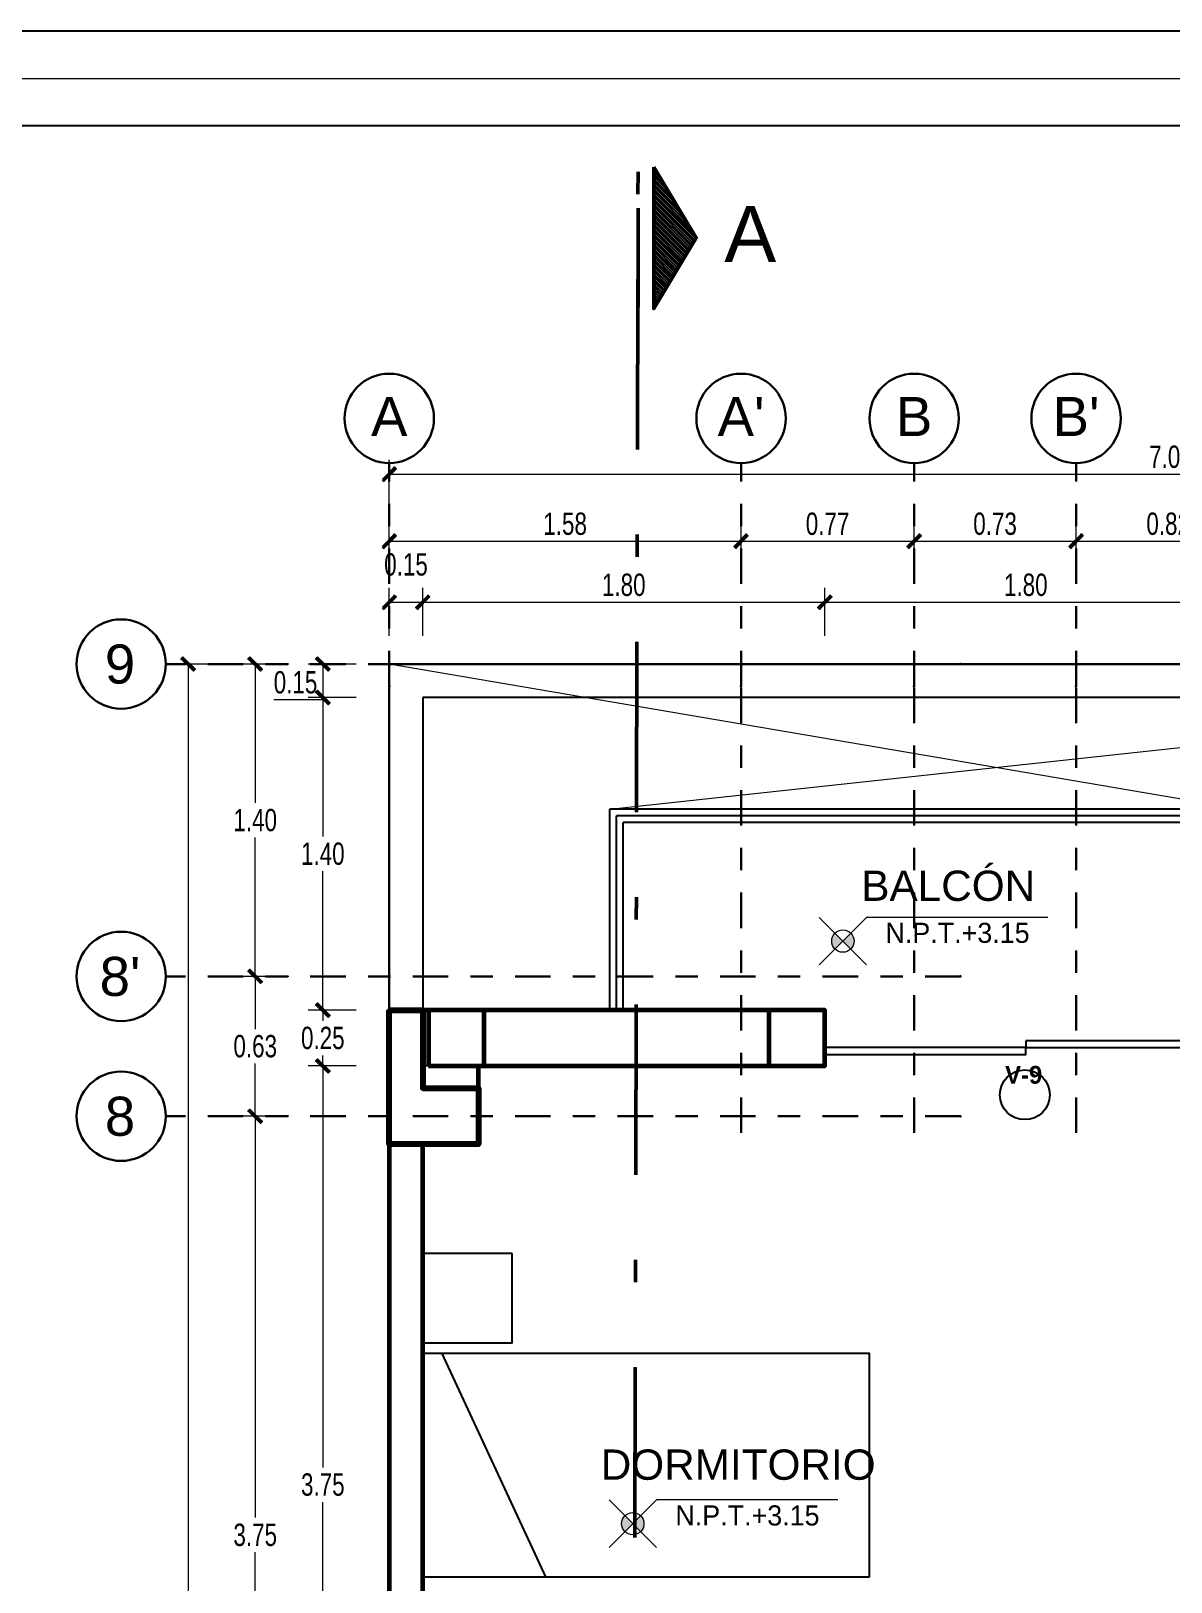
# Model space of a CAD drawing. Header units: millimetres. Extents: x 10612.9 to 10705, y -16533.4 to -16503.9.
# Drawn here: x 10623.52 to 10628.62, y -16510.81 to -16503.87 of the extents above; entities that cross this region are included whole.
import ezdxf
from ezdxf.enums import TextEntityAlignment as Align

# ---------------------------------------------------------------- set-up
doc = ezdxf.new("R2010")
doc.units = ezdxf.units.MM
for name, pattern in [('DASHDOTX2', [50.8, 25.4, -12.7, 0, -12.7]), ('HIDDEN', [0.375, 0.25, -0.125]), ('Punto & Rayas', [0.335139, 0.15875, -0.088194, 0, -0.088194])]:
    doc.linetypes.add(name, pattern=pattern)
doc.layers.add('0.2', color=2, linetype='Continuous')
doc.layers.add('Nuevo_Estructura - Forjados', color=7, linetype='Continuous')
for name, color, linetype, lineweight in [('0.6', 252, 'Continuous', 50), ('COLUMNAS', 6, 'Continuous', 20), ('Muro Alto', 1, 'Continuous', 80), ('p2', 53, 'Continuous', 20), ('P6', 255, 'Continuous', 20), ('TEXTO AMBIENTES', 7, 'Continuous', 9)]:
    doc.layers.add(name, color=color, linetype=linetype, lineweight=lineweight)
doc.layers.add('Nuevo_Estructura - Forjados_Pluma_Nº__209', color=7, linetype='Continuous', lineweight=30, true_color=0x3e4f7b)
doc.layers.add('Nuevo_Estructura - Forjados_Pluma_Nº__219', color=7, linetype='Continuous', lineweight=13, true_color=0x404b6a)
doc.styles.add('arial narrow', font='ARIALNI.TTF')
doc.styles.add('Estilo_Generado_1', font='arial.ttf')
doc.styles.add('mahico', font='GOTHIC.TTF', dxfattribs={"width": 0.75})
doc.styles.add('stylus', font='stylu.ttf')
doc.styles.add('TEXTO PRINCIPAL', font='swissek.ttf', dxfattribs={"height": 0.15})
doc.dimstyles.new('Copia de 50 P', dxfattribs={"dimtxt": 0.1, "dimasz": 0.01, "dimexe": 0.065, "dimexo": 0.0625, "dimgap": 0.025, "dimtad": 1, "dimtih": 1, "dimtoh": 1, "dimzin": 0, "dimdsep": 46, "dimtxsty": 'mahico', "dimblk": 'pa cotas', "dimcen": 0.09, "dimdle": 0.3, "dimclrd": 256, "dimclre": 256, "dimclrt": 256, "dimadec": 0, "dimazin": 0, "dimtfac": 1, "dimtofl": 0, "dimtmove": 0, "dimatfit": 3, "dimfxl": 0.15, "dimfxlon": 1, "dimtolj": 1, "dimtzin": 0, "dimlwd": 5, "dimlwe": 5, "dimarcsym": 0})

# ---------------------------------------------------------------- blocks, each defined once
blk = doc.blocks.new('A$C25241A85')
at = {"layer": 'p2', "lineweight": 9}
h = blk.add_hatch(color=256, dxfattribs=at)
h.paths.add_polyline_path([(0.0707, 0.1414, 0.198912), (0.0561, 0.1061, 0.198912), (0.0707, 0.0707), (0.1061, 0.1061)])
h.paths.add_polyline_path([(0.1061, 0.1061), (0.1414, 0.0707, 0.198912), (0.1561, 0.1061, 0.198912), (0.1414, 0.1414)])
at = {"layer": 'p2'}
blk.add_line((0.2121, 0), (0, 0.2121), dxfattribs=at)
blk.add_lwpolyline([(1.0236, 0.2121), (0.2121, 0.2121), (0, 0)], dxfattribs=at)
blk.add_circle((0.1061, 0.1061), 0.05, dxfattribs=at)
blk = doc.blocks.new('REVREER')
at = {"layer": 'COLUMNAS', "color": 1, "lineweight": 80, "ltscale": 0.2}
blk.add_lwpolyline([(10629.8229, -16629.1036), (10629.9729, -16629.1036), (10629.9729, -16629.4536), (10630.2229, -16629.4536), (10630.2229, -16629.7036), (10629.8229, -16629.7036), (10629.8229, -16629.1036)], dxfattribs=at)
at = {"layer": 'Muro Alto', "color": 6, "linetype": 'HIDDEN', "lineweight": 60}
for points in [[(10629.9979, -16629.3536), (10630.2479, -16629.3536), (10630.2479, -16629.1036), (10629.9979, -16629.1036)], [(10631.5229, -16629.3536), (10631.7729, -16629.3536), (10631.7729, -16629.1036), (10631.5229, -16629.1036)]]:
    blk.add_lwpolyline(points, close=True, dxfattribs=at)
at = {"layer": 'Muro Alto', "color": 6, "linetype": 'HIDDEN', "lineweight": 0}
blk.add_lwpolyline([(10631.7729, -16629.1036), (10631.7729, -16629.3536)], dxfattribs=at)
blk = doc.blocks.new('HTRHTRHTR')
for p, q in [((4244.53, 437.54), (3391.88, 437.54)), ((4235.83, 428.85), (3400.57, 428.85))]:
    blk.add_line(p, q)
at = {"layer": 'P6', "color": 7}
blk.add_line((3396.22, 433.19), (4240.18, 433.19), dxfattribs=at)
blk = doc.blocks.new('*X335')
at = {"color": 0}
for p, q in [((-18.3395, 8.7851), (-18.3299, 8.7947)), ((-18.3342, 8.794), (-18.3299, 8.7983)), ((-18.3713, 8.7321), (-18.3299, 8.7735)), ((-18.366, 8.7409), (-18.3299, 8.777)), ((-18.3607, 8.7498), (-18.3299, 8.7806)), ((-18.3554, 8.7586), (-18.3299, 8.7841)), ((-18.3501, 8.7674), (-18.3299, 8.7877)), ((-18.3448, 8.7763), (-18.3299, 8.7912)), ((-18.3892, 8.7), (-18.3299, 8.7594)), ((-18.3879, 8.6978), (-18.3299, 8.7558)), ((-18.3872, 8.7056), (-18.3299, 8.7629)), ((-18.3866, 8.6956), (-18.3299, 8.7523)), ((-18.3819, 8.7144), (-18.3299, 8.7664)), ((-18.3766, 8.7232), (-18.3299, 8.77)), ((-18.3853, 8.6934), (-18.3299, 8.7488)), ((-18.3839, 8.6912), (-18.3299, 8.7452)), ((-18.3826, 8.689), (-18.3299, 8.7417)), ((-18.3813, 8.6868), (-18.3299, 8.7382)), ((-18.3799, 8.6846), (-18.3299, 8.7346)), ((-18.3786, 8.6824), (-18.3299, 8.7311)), ((-18.3773, 8.6801), (-18.3299, 8.7276)), ((-18.376, 8.6779), (-18.3299, 8.724)), ((-18.3746, 8.6757), (-18.3299, 8.7205)), ((-18.3733, 8.6735), (-18.3299, 8.7169)), ((-18.372, 8.6713), (-18.3299, 8.7134)), ((-18.3707, 8.6691), (-18.3299, 8.7099)), ((-18.3693, 8.6669), (-18.3299, 8.7063)), ((-18.368, 8.6647), (-18.3299, 8.7028)), ((-18.3667, 8.6625), (-18.3299, 8.6993)), ((-18.3654, 8.6603), (-18.3299, 8.6957)), ((-18.364, 8.658), (-18.3299, 8.6922)), ((-18.3627, 8.6558), (-18.3299, 8.6887)), ((-18.3614, 8.6536), (-18.3299, 8.6851)), ((-18.3601, 8.6514), (-18.3299, 8.6816)), ((-18.3587, 8.6492), (-18.3299, 8.6781)), ((-18.3574, 8.647), (-18.3299, 8.6745)), ((-18.3561, 8.6448), (-18.3299, 8.671)), ((-18.3548, 8.6426), (-18.3299, 8.6674)), ((-18.3534, 8.6404), (-18.3299, 8.6639)), ((-18.3521, 8.6382), (-18.3299, 8.6604)), ((-18.3508, 8.6359), (-18.3299, 8.6568)), ((-18.3495, 8.6337), (-18.3299, 8.6533)), ((-18.3481, 8.6315), (-18.3299, 8.6498)), ((-18.3468, 8.6293), (-18.3299, 8.6462)), ((-18.3455, 8.6271), (-18.3299, 8.6427)), ((-18.3442, 8.6249), (-18.3299, 8.6392)), ((-18.3428, 8.6227), (-18.3299, 8.6356)), ((-18.3415, 8.6205), (-18.3299, 8.6321)), ((-18.3402, 8.6183), (-18.3299, 8.6286)), ((-18.3388, 8.6161), (-18.3299, 8.625)), ((-18.3375, 8.6139), (-18.3299, 8.6215)), ((-18.3362, 8.6116), (-18.3299, 8.6179)), ((-18.3349, 8.6094), (-18.3299, 8.6144)), ((-18.3335, 8.6072), (-18.3299, 8.6109)), ((-18.3322, 8.605), (-18.3299, 8.6073)), ((-18.3309, 8.6028), (-18.3299, 8.6038))]:
    blk.add_line(p, q, dxfattribs=at)
blk = doc.blocks.new('INDC')
at = {"layer": '0.6', "linetype": 'DASHDOTX2', "ltscale": 0.005}
blk.add_line((-0.0202, -0.0891), (-0.0202, 0.0893), dxfattribs=at)
at = {"layer": '0.6'}
blk.add_lwpolyline([(0, 0.0909), (0, -0.0909), (0.0545, 0)], close=True, dxfattribs=at)
at = {"xscale": -0.9085966123466278, "yscale": 0.9085966123466278, "zscale": 0.9085966123460401}
blk.add_blockref('*X335', (-16.6545, -7.9058), dxfattribs=at)
blk = doc.blocks.new('hjygfvdc')
at = {"layer": '0.6', "linetype": 'DASHDOTX2', "ltscale": 0.03}
blk.add_line((3030.3432, 68.8445), (3030.3974, 92.8394), dxfattribs=at)
at = {"layer": '0.2', "xscale": 3.485268437144879, "yscale": 3.485268437144879, "zscale": 3.485268437144879}
blk.add_blockref('INDC', (3030.4678, 92.528), dxfattribs=at)
at = {"color": 252, "style": 'TEXTO PRINCIPAL'}
blk.add_text('A', height=0.25, dxfattribs=at).set_placement((3030.8999, 92.5445), align=Align.MIDDLE)
blk = doc.blocks.new('Marcador de red estándar')
at = {"layer": 'Nuevo_Estructura - Forjados_Pluma_Nº__209', "color": 167, "linetype": 'Punto & Rayas', "lineweight": 30, "true_color": 0x3e4f7b}
for p, q in [((7.9, 0), (9.9, 0)), ((9.9, 0), (10.9, 0))]:
    blk.add_line(p, q, dxfattribs=at)
at = {"layer": 'Nuevo_Estructura - Forjados_Pluma_Nº__209', "color": 167, "linetype": 'Continuous', "lineweight": 30, "true_color": 0x3e4f7b}
blk.add_circle((11.1, 0), 0.2, dxfattribs=at)
at = {"layer": 'Nuevo_Estructura - Forjados_Pluma_Nº__209', "color": 167, "linetype": 'Punto & Rayas', "lineweight": 30, "true_color": 0x3e4f7b}
blk.add_point((9.9, 0), dxfattribs=at)
blk.add_point((9.9, 0), dxfattribs=at)
at = {"layer": 'Nuevo_Estructura - Forjados_Pluma_Nº__219', "color": 167, "lineweight": 13, "true_color": 0x404b6a, "style": 'Estilo_Generado_1'}
for tag, p in [('AC_MarkerText_1_0', (-10.9725, -0.04)), ('AC_MarkerText_1_1', (11.2275, -0.04))]:
    blk.add_attdef(tag, text='', height=0.175, rotation=270, dxfattribs=at).set_placement(p, align=Align.TOP_CENTER)
blk = doc.blocks.new('pa cotas')
h = blk.add_hatch(color=256)
h.paths.add_polyline_path([(2.38, 3.09), (-3.09, -2.38), (-2.38, -3.09)])
h.paths.add_polyline_path([(3.09, 2.38), (2.38, 3.09), (-2.38, -3.09)])
blk.add_line((-2.38, -3.09), (2.38, 3.09))
blk.add_lwpolyline([(3.09, 2.38), (2.38, 3.09), (-3.09, -2.38), (-2.38, -3.09)], close=True)
blk = doc.blocks.new('*D659')
at = {"lineweight": 5, "transparency": 16777216}
for p, q in [((10599.7027, -16552.1931), (10599.4877, -16552.1931)), ((10599.5527, -16552.2031), (10599.5527, -16562.1156)), ((10599.5527, -16572.1831), (10599.5527, -16562.2706)), ((10599.5527, -16572.1931), (10599.4877, -16572.1931))]:
    blk.add_line(p, q, dxfattribs=at)
at = {"layer": 'Defpoints', "color": 0, "transparency": 16777216}
for p in [(10600.4527, -16552.1931), (10599.5527, -16572.1931), (10599.5527, -16572.1931)]:
    blk.add_point(p, dxfattribs=at)
at = {"lineweight": 5, "transparency": 16777216, "xscale": 0.01, "yscale": 0.01, "zscale": 0.01}
for p, rotation in [((10599.5527, -16552.1931), 90), ((10599.5527, -16572.1931), 270)]:
    blk.add_blockref('pa cotas', p, dxfattribs=dict(at, rotation=rotation))
at = {"transparency": 16777216, "insert": (10599.5527, -16562.1931), "char_height": 0.1, "attachment_point": 5, "style": 'mahico'}
blk.add_mtext('\\A1;20.00', dxfattribs=at)
blk = doc.blocks.new('Marcador de red estándar_2')
at = {"layer": 'Nuevo_Estructura - Forjados_Pluma_Nº__209', "color": 167, "linetype": 'Punto & Rayas', "lineweight": 30, "true_color": 0x3e4f7b}
for p, q in [((-0.9423, 0), (-4.5, 0)), ((0.9423, 0), (4.5, 0))]:
    blk.add_line(p, q, dxfattribs=at)
at = {"layer": 'Nuevo_Estructura - Forjados_Pluma_Nº__209', "color": 167, "linetype": 'Continuous', "lineweight": 30, "true_color": 0x3e4f7b}
for centre in [(-4.7, 0), (4.7, 0)]:
    blk.add_circle(centre, 0.2, dxfattribs=at)
at = {"layer": 'Nuevo_Estructura - Forjados_Pluma_Nº__209', "color": 167, "linetype": 'Punto & Rayas', "lineweight": 30, "true_color": 0x3e4f7b}
blk.add_point((0.9423, 0), dxfattribs=at)
blk.add_point((0.9423, 0), dxfattribs=at)
at = {"layer": 'Nuevo_Estructura - Forjados_Pluma_Nº__219', "color": 167, "lineweight": 13, "true_color": 0x404b6a, "style": 'Estilo_Generado_1'}
for tag, p in [('AC_MarkerText_1_0', (-4.7, -0.1675)), ('AC_MarkerText_1_1', (4.7, -0.1675))]:
    blk.add_attdef(tag, text='', height=0.175, rotation=180, dxfattribs=at).set_placement(p, align=Align.TOP_CENTER)
blk = doc.blocks.new('*D676')
at = {"lineweight": 5, "transparency": 16777216}
for p, q in [((10600.4527, -16551.4931), (10600.4527, -16551.2781)), ((10607.4527, -16551.3431), (10607.4527, -16551.2781)), ((10600.4627, -16551.3431), (10607.4427, -16551.3431))]:
    blk.add_line(p, q, dxfattribs=at)
at = {"layer": 'Defpoints', "color": 0, "transparency": 16777216}
for p in [(10607.4527, -16551.3431), (10607.4527, -16551.3431), (10600.4527, -16552.2431)]:
    blk.add_point(p, dxfattribs=at)
at = {"lineweight": 5, "transparency": 16777216, "xscale": 0.01, "yscale": 0.01, "zscale": 0.01, "rotation": 180}
blk.add_blockref('pa cotas', (10600.4527, -16551.3431), dxfattribs=at)
at = {"lineweight": 5, "transparency": 16777216, "xscale": 0.01, "yscale": 0.01, "zscale": 0.01}
blk.add_blockref('pa cotas', (10607.4527, -16551.3431), dxfattribs=at)
at = {"transparency": 16777216, "insert": (10603.9527, -16551.2656), "char_height": 0.1, "attachment_point": 5, "style": 'mahico'}
blk.add_mtext('\\A1;7.00', dxfattribs=at)
blk = doc.blocks.new('*D677')
at = {"lineweight": 5, "transparency": 16777216}
for p, q in [((10602.0277, -16551.7931), (10602.0277, -16551.5781)), ((10602.8027, -16551.7931), (10602.8027, -16551.5781)), ((10602.0377, -16551.6431), (10602.7927, -16551.6431))]:
    blk.add_line(p, q, dxfattribs=at)
at = {"layer": 'Defpoints', "color": 0, "transparency": 16777216}
for p in [(10602.8027, -16551.6431), (10602.0277, -16552.1931), (10602.8027, -16552.1931)]:
    blk.add_point(p, dxfattribs=at)
at = {"lineweight": 5, "transparency": 16777216, "xscale": 0.01, "yscale": 0.01, "zscale": 0.01, "rotation": 180}
blk.add_blockref('pa cotas', (10602.0277, -16551.6431), dxfattribs=at)
at = {"lineweight": 5, "transparency": 16777216, "xscale": 0.01, "yscale": 0.01, "zscale": 0.01}
blk.add_blockref('pa cotas', (10602.8027, -16551.6431), dxfattribs=at)
at = {"transparency": 16777216, "insert": (10602.4152, -16551.5656), "char_height": 0.1, "attachment_point": 5, "style": 'mahico'}
blk.add_mtext('\\A1;0.77', dxfattribs=at)
blk = doc.blocks.new('*D678')
at = {"lineweight": 5, "transparency": 16777216}
for p, q in [((10602.8027, -16551.7931), (10602.8027, -16551.5781)), ((10603.5277, -16551.7931), (10603.5277, -16551.5781)), ((10602.8127, -16551.6431), (10603.5177, -16551.6431))]:
    blk.add_line(p, q, dxfattribs=at)
at = {"layer": 'Defpoints', "color": 0, "transparency": 16777216}
for p in [(10603.5277, -16551.6431), (10602.8027, -16552.1931), (10603.5277, -16552.1931)]:
    blk.add_point(p, dxfattribs=at)
at = {"lineweight": 5, "transparency": 16777216, "xscale": 0.01, "yscale": 0.01, "zscale": 0.01, "rotation": 180}
blk.add_blockref('pa cotas', (10602.8027, -16551.6431), dxfattribs=at)
at = {"lineweight": 5, "transparency": 16777216, "xscale": 0.01, "yscale": 0.01, "zscale": 0.01}
blk.add_blockref('pa cotas', (10603.5277, -16551.6431), dxfattribs=at)
at = {"transparency": 16777216, "insert": (10603.1652, -16551.5656), "char_height": 0.1, "attachment_point": 5, "style": 'mahico'}
blk.add_mtext('\\A1;0.73', dxfattribs=at)
blk = doc.blocks.new('*D679')
at = {"lineweight": 5, "transparency": 16777216}
for p, q in [((10603.5277, -16551.7931), (10603.5277, -16551.5781)), ((10604.3527, -16551.7931), (10604.3527, -16551.5781)), ((10603.5377, -16551.6431), (10604.3427, -16551.6431))]:
    blk.add_line(p, q, dxfattribs=at)
at = {"layer": 'Defpoints', "color": 0, "transparency": 16777216}
for p in [(10604.3527, -16551.6431), (10603.5277, -16552.1931), (10604.3527, -16552.1931)]:
    blk.add_point(p, dxfattribs=at)
at = {"lineweight": 5, "transparency": 16777216, "xscale": 0.01, "yscale": 0.01, "zscale": 0.01, "rotation": 180}
blk.add_blockref('pa cotas', (10603.5277, -16551.6431), dxfattribs=at)
at = {"lineweight": 5, "transparency": 16777216, "xscale": 0.01, "yscale": 0.01, "zscale": 0.01}
blk.add_blockref('pa cotas', (10604.3527, -16551.6431), dxfattribs=at)
at = {"transparency": 16777216, "insert": (10603.9402, -16551.5656), "char_height": 0.1, "attachment_point": 5, "style": 'mahico'}
blk.add_mtext('\\A1;0.82', dxfattribs=at)
blk = doc.blocks.new('*D682')
at = {"lineweight": 5, "transparency": 16777216}
for p, q in [((10600.0027, -16552.1931), (10599.7877, -16552.1931)), ((10599.8527, -16552.2031), (10599.8527, -16552.815)), ((10599.8527, -16553.582), (10599.8527, -16552.9701)), ((10600.0027, -16553.592), (10599.7877, -16553.592))]:
    blk.add_line(p, q, dxfattribs=at)
at = {"layer": 'Defpoints', "color": 0, "transparency": 16777216}
for p in [(10600.4527, -16552.1931), (10599.8527, -16553.592), (10600.4527, -16553.592)]:
    blk.add_point(p, dxfattribs=at)
at = {"lineweight": 5, "transparency": 16777216, "xscale": 0.01, "yscale": 0.01, "zscale": 0.01}
for p, rotation in [((10599.8527, -16552.1931), 90), ((10599.8527, -16553.592), 270)]:
    blk.add_blockref('pa cotas', p, dxfattribs=dict(at, rotation=rotation))
at = {"transparency": 16777216, "insert": (10599.8527, -16552.8925), "char_height": 0.1, "attachment_point": 5, "style": 'mahico'}
blk.add_mtext('\\A1;1.40', dxfattribs=at)
blk = doc.blocks.new('*D683')
at = {"lineweight": 5, "transparency": 16777216}
for p, q in [((10600.0027, -16553.592), (10599.7877, -16553.592)), ((10599.8527, -16553.602), (10599.8527, -16553.8275)), ((10599.8527, -16554.2081), (10599.8527, -16553.9826)), ((10600.0027, -16554.2181), (10599.7877, -16554.2181))]:
    blk.add_line(p, q, dxfattribs=at)
at = {"layer": 'Defpoints', "color": 0, "transparency": 16777216}
for p in [(10600.4527, -16553.592), (10599.8527, -16554.2181), (10600.4527, -16554.2181)]:
    blk.add_point(p, dxfattribs=at)
at = {"lineweight": 5, "transparency": 16777216, "xscale": 0.01, "yscale": 0.01, "zscale": 0.01}
for p, rotation in [((10599.8527, -16553.592), 90), ((10599.8527, -16554.2181), 270)]:
    blk.add_blockref('pa cotas', p, dxfattribs=dict(at, rotation=rotation))
at = {"transparency": 16777216, "insert": (10599.8527, -16553.905), "char_height": 0.1, "attachment_point": 5, "style": 'mahico'}
blk.add_mtext('\\A1;0.63', dxfattribs=at)
blk = doc.blocks.new('*D684')
at = {"lineweight": 5, "transparency": 16777216}
for p, q in [((10600.0027, -16554.2181), (10599.7877, -16554.2181)), ((10599.8527, -16554.2281), (10599.8527, -16556.0156)), ((10599.8527, -16557.9581), (10599.8527, -16556.1706)), ((10600.0027, -16557.9681), (10599.7877, -16557.9681))]:
    blk.add_line(p, q, dxfattribs=at)
at = {"layer": 'Defpoints', "color": 0, "transparency": 16777216}
for p in [(10600.4527, -16554.2181), (10599.8527, -16557.9681), (10600.4527, -16557.9681)]:
    blk.add_point(p, dxfattribs=at)
at = {"lineweight": 5, "transparency": 16777216, "xscale": 0.01, "yscale": 0.01, "zscale": 0.01}
for p, rotation in [((10599.8527, -16554.2181), 90), ((10599.8527, -16557.9681), 270)]:
    blk.add_blockref('pa cotas', p, dxfattribs=dict(at, rotation=rotation))
at = {"transparency": 16777216, "insert": (10599.8527, -16556.0931), "char_height": 0.1, "attachment_point": 5, "style": 'mahico'}
blk.add_mtext('\\A1;3.75', dxfattribs=at)
blk = doc.blocks.new('*D694')
at = {"lineweight": 5, "transparency": 16777216}
for p, q in [((10600.4527, -16551.7931), (10600.4527, -16551.5781)), ((10602.0277, -16551.7931), (10602.0277, -16551.5781)), ((10600.4627, -16551.6431), (10602.0177, -16551.6431))]:
    blk.add_line(p, q, dxfattribs=at)
at = {"layer": 'Defpoints', "color": 0, "transparency": 16777216}
for p in [(10602.0277, -16551.6431), (10600.4527, -16552.2431), (10602.0277, -16552.1931)]:
    blk.add_point(p, dxfattribs=at)
at = {"lineweight": 5, "transparency": 16777216, "xscale": 0.01, "yscale": 0.01, "zscale": 0.01, "rotation": 180}
blk.add_blockref('pa cotas', (10600.4527, -16551.6431), dxfattribs=at)
at = {"lineweight": 5, "transparency": 16777216, "xscale": 0.01, "yscale": 0.01, "zscale": 0.01}
blk.add_blockref('pa cotas', (10602.0277, -16551.6431), dxfattribs=at)
at = {"transparency": 16777216, "insert": (10601.2402, -16551.5656), "char_height": 0.1, "attachment_point": 5, "style": 'mahico'}
blk.add_mtext('\\A1;1.58', dxfattribs=at)
blk = doc.blocks.new('*D861')
at = {"lineweight": 5, "transparency": 16777216}
for p, q in [((10625.1234, -16506.5777), (10625.1234, -16506.3627)), ((10625.2734, -16506.5777), (10625.2734, -16506.3627)), ((10625.1334, -16506.4277), (10625.2634, -16506.4277))]:
    blk.add_line(p, q, dxfattribs=at)
at = {"layer": 'Defpoints', "color": 0, "transparency": 16777216}
for p in [(10625.2734, -16506.4277), (10625.1234, -16506.7043), (10625.2734, -16506.7043)]:
    blk.add_point(p, dxfattribs=at)
at = {"lineweight": 5, "transparency": 16777216, "xscale": 0.01, "yscale": 0.01, "zscale": 0.01, "rotation": 180}
blk.add_blockref('pa cotas', (10625.1234, -16506.4277), dxfattribs=at)
at = {"lineweight": 5, "transparency": 16777216, "xscale": 0.01, "yscale": 0.01, "zscale": 0.01}
blk.add_blockref('pa cotas', (10625.2734, -16506.4277), dxfattribs=at)
at = {"transparency": 16777216, "insert": (10625.1984, -16506.2589), "char_height": 0.1, "attachment_point": 5, "style": 'mahico'}
blk.add_mtext('\\A1;0.15', dxfattribs=at)
blk = doc.blocks.new('*D862')
at = {"lineweight": 5, "transparency": 16777216}
for p, q in [((10624.9759, -16506.7043), (10624.7609, -16506.7043)), ((10624.8259, -16506.7143), (10624.8259, -16506.8443)), ((10624.8259, -16506.8643), (10624.6063, -16506.8643)), ((10624.9759, -16506.8543), (10624.7609, -16506.8543)), ((10624.8259, -16506.8543), (10624.8259, -16506.8643))]:
    blk.add_line(p, q, dxfattribs=at)
at = {"layer": 'Defpoints', "color": 0, "transparency": 16777216}
for p in [(10625.1234, -16506.7043), (10624.8259, -16506.8543), (10625.2734, -16506.8543)]:
    blk.add_point(p, dxfattribs=at)
at = {"lineweight": 5, "transparency": 16777216, "xscale": 0.01, "yscale": 0.01, "zscale": 0.01}
for p, rotation in [((10624.8259, -16506.7043), 90), ((10624.8259, -16506.8543), 270)]:
    blk.add_blockref('pa cotas', p, dxfattribs=dict(at, rotation=rotation))
at = {"transparency": 16777216, "insert": (10624.7036, -16506.7868), "char_height": 0.1, "attachment_point": 5, "style": 'mahico'}
blk.add_mtext('\\A1;0.15', dxfattribs=at)
blk = doc.blocks.new('*D902')
at = {"lineweight": 5, "transparency": 16777216}
for p, q in [((10625.2734, -16506.5777), (10625.2734, -16506.3627)), ((10627.0734, -16506.5777), (10627.0734, -16506.3627)), ((10625.2834, -16506.4277), (10627.0634, -16506.4277))]:
    blk.add_line(p, q, dxfattribs=at)
at = {"layer": 'Defpoints', "color": 0, "transparency": 16777216}
for p in [(10627.0734, -16506.4277), (10625.2734, -16506.7043), (10627.0734, -16508.2543)]:
    blk.add_point(p, dxfattribs=at)
at = {"lineweight": 5, "transparency": 16777216, "xscale": 0.01, "yscale": 0.01, "zscale": 0.01, "rotation": 180}
blk.add_blockref('pa cotas', (10625.2734, -16506.4277), dxfattribs=at)
at = {"lineweight": 5, "transparency": 16777216, "xscale": 0.01, "yscale": 0.01, "zscale": 0.01}
blk.add_blockref('pa cotas', (10627.0734, -16506.4277), dxfattribs=at)
at = {"transparency": 16777216, "insert": (10626.1734, -16506.3502), "char_height": 0.1, "attachment_point": 5, "style": 'mahico'}
blk.add_mtext('\\A1;1.80', dxfattribs=at)
blk = doc.blocks.new('*D903')
at = {"lineweight": 5, "transparency": 16777216}
for p, q in [((10627.0734, -16506.5777), (10627.0734, -16506.3627)), ((10628.8734, -16506.5777), (10628.8734, -16506.3627)), ((10627.0834, -16506.4277), (10628.8634, -16506.4277))]:
    blk.add_line(p, q, dxfattribs=at)
at = {"layer": 'Defpoints', "color": 0, "transparency": 16777216}
for p in [(10628.8734, -16506.4277), (10627.0734, -16508.2543), (10628.8734, -16508.2543)]:
    blk.add_point(p, dxfattribs=at)
at = {"lineweight": 5, "transparency": 16777216, "xscale": 0.01, "yscale": 0.01, "zscale": 0.01, "rotation": 180}
blk.add_blockref('pa cotas', (10627.0734, -16506.4277), dxfattribs=at)
at = {"lineweight": 5, "transparency": 16777216, "xscale": 0.01, "yscale": 0.01, "zscale": 0.01}
blk.add_blockref('pa cotas', (10628.8734, -16506.4277), dxfattribs=at)
at = {"transparency": 16777216, "insert": (10627.9734, -16506.3502), "char_height": 0.1, "attachment_point": 5, "style": 'mahico'}
blk.add_mtext('\\A1;1.80', dxfattribs=at)
blk = doc.blocks.new('*D927')
at = {"lineweight": 5, "transparency": 16777216}
for p, q in [((10624.9759, -16506.8543), (10624.7609, -16506.8543)), ((10624.8259, -16506.8643), (10624.8259, -16507.4768)), ((10624.8259, -16508.2443), (10624.8259, -16507.6318)), ((10624.9759, -16508.2543), (10624.7609, -16508.2543))]:
    blk.add_line(p, q, dxfattribs=at)
at = {"layer": 'Defpoints', "color": 0, "transparency": 16777216}
for p in [(10625.2734, -16506.8543), (10624.8259, -16508.2543), (10625.1234, -16508.2543)]:
    blk.add_point(p, dxfattribs=at)
at = {"lineweight": 5, "transparency": 16777216, "xscale": 0.01, "yscale": 0.01, "zscale": 0.01}
for p, rotation in [((10624.8259, -16506.8543), 90), ((10624.8259, -16508.2543), 270)]:
    blk.add_blockref('pa cotas', p, dxfattribs=dict(at, rotation=rotation))
at = {"transparency": 16777216, "insert": (10624.8259, -16507.5543), "char_height": 0.1, "attachment_point": 5, "style": 'mahico'}
blk.add_mtext('\\A1;1.40', dxfattribs=at)
blk = doc.blocks.new('*D928')
at = {"lineweight": 5, "transparency": 16777216}
for p, q in [((10624.9759, -16508.2543), (10624.7609, -16508.2543)), ((10624.8259, -16508.2643), (10624.8259, -16508.3018)), ((10624.9759, -16508.5043), (10624.7609, -16508.5043)), ((10624.8259, -16508.4943), (10624.8259, -16508.4568))]:
    blk.add_line(p, q, dxfattribs=at)
at = {"layer": 'Defpoints', "color": 0, "transparency": 16777216}
for p in [(10625.1234, -16508.2543), (10624.8259, -16508.5043), (10625.5234, -16508.5043)]:
    blk.add_point(p, dxfattribs=at)
at = {"lineweight": 5, "transparency": 16777216, "xscale": 0.01, "yscale": 0.01, "zscale": 0.01}
for p, rotation in [((10624.8259, -16508.2543), 90), ((10624.8259, -16508.5043), 270)]:
    blk.add_blockref('pa cotas', p, dxfattribs=dict(at, rotation=rotation))
at = {"transparency": 16777216, "insert": (10624.8259, -16508.3793), "char_height": 0.1, "attachment_point": 5, "style": 'mahico'}
blk.add_mtext('\\A1;0.25', dxfattribs=at)
blk = doc.blocks.new('*D929')
at = {"lineweight": 5, "transparency": 16777216}
for p, q in [((10624.9759, -16508.5043), (10624.7609, -16508.5043)), ((10624.8259, -16508.5143), (10624.8259, -16510.3018)), ((10624.8259, -16512.2443), (10624.8259, -16510.4568)), ((10624.9759, -16512.2543), (10624.7609, -16512.2543))]:
    blk.add_line(p, q, dxfattribs=at)
at = {"layer": 'Defpoints', "color": 0, "transparency": 16777216}
for p in [(10625.5234, -16508.5043), (10624.8259, -16512.2543), (10625.2734, -16512.2543)]:
    blk.add_point(p, dxfattribs=at)
at = {"lineweight": 5, "transparency": 16777216, "xscale": 0.01, "yscale": 0.01, "zscale": 0.01}
for p, rotation in [((10624.8259, -16508.5043), 90), ((10624.8259, -16512.2543), 270)]:
    blk.add_blockref('pa cotas', p, dxfattribs=dict(at, rotation=rotation))
at = {"transparency": 16777216, "insert": (10624.8259, -16510.3793), "char_height": 0.1, "attachment_point": 5, "style": 'mahico'}
blk.add_mtext('\\A1;3.75', dxfattribs=at)
blk = doc.blocks.new('fdvfvfdvdf')
at = {"layer": 'Nuevo_Estructura - Forjados', "color": 8, "linetype": 'Continuous', "lineweight": 15}
ref = blk.add_blockref('Marcador de red estándar', (10600.4527, -16562.1931), dxfattribs=dict(at, rotation=90))
ref.add_attrib('AC_MarkerText_1_1', 'A', dxfattribs={"layer": 'Nuevo_Estructura - Forjados_Pluma_Nº__219', "color": 167, "lineweight": 13, "true_color": 0x404b6a, "height": 0.175, "style": 'Estilo_Generado_1'}).set_placement((10600.4527, -16550.9973), align=Align.TOP_CENTER)
ref = blk.add_blockref('Marcador de red estándar', (10602.0277, -16562.1931), dxfattribs=dict(at, rotation=90))
ref.add_attrib('AC_MarkerText_1_1', "A'", dxfattribs={"layer": 'Nuevo_Estructura - Forjados_Pluma_Nº__219', "color": 167, "lineweight": 13, "true_color": 0x404b6a, "height": 0.175, "style": 'Estilo_Generado_1'}).set_placement((10602.0277, -16550.9973), align=Align.TOP_CENTER)
ref = blk.add_blockref('Marcador de red estándar', (10602.8027, -16562.1931), dxfattribs=dict(at, rotation=90))
ref.add_attrib('AC_MarkerText_1_1', 'B', dxfattribs={"layer": 'Nuevo_Estructura - Forjados_Pluma_Nº__219', "color": 167, "lineweight": 13, "true_color": 0x404b6a, "height": 0.175, "style": 'Estilo_Generado_1'}).set_placement((10602.8027, -16550.9973), align=Align.TOP_CENTER)
ref = blk.add_blockref('Marcador de red estándar', (10603.5277, -16562.1931), dxfattribs=dict(at, rotation=90))
ref.add_attrib('AC_MarkerText_1_1', "B'", dxfattribs={"layer": 'Nuevo_Estructura - Forjados_Pluma_Nº__219', "color": 167, "lineweight": 13, "true_color": 0x404b6a, "height": 0.175, "style": 'Estilo_Generado_1'}).set_placement((10603.5277, -16550.9973), align=Align.TOP_CENTER)
ref = blk.add_blockref('Marcador de red estándar_2', (10603.9527, -16552.1931), dxfattribs=dict(at, rotation=180))
ref.add_attrib('AC_MarkerText_1', '9', dxfattribs={"layer": 'Nuevo_Estructura - Forjados_Pluma_Nº__219', "color": 167, "lineweight": 13, "true_color": 0x404b6a, "height": 0.175, "style": 'Estilo_Generado_1'}).set_placement((10608.6454, -16552.1056), align=Align.TOP_CENTER)
ref.add_attrib('AC_MarkerText_1_1', '9', dxfattribs={"layer": 'Nuevo_Estructura - Forjados_Pluma_Nº__219', "color": 167, "lineweight": 13, "true_color": 0x404b6a, "height": 0.175, "style": 'Estilo_Generado_1'}).set_placement((10599.2473, -16552.1056), align=Align.TOP_CENTER)
ref = blk.add_blockref('Marcador de red estándar_2', (10603.9527, -16553.592), dxfattribs=dict(at, rotation=180))
ref.add_attrib('AC_MarkerText_1', "8'", dxfattribs={"layer": 'Nuevo_Estructura - Forjados_Pluma_Nº__219', "color": 167, "lineweight": 13, "true_color": 0x404b6a, "height": 0.175, "style": 'Estilo_Generado_1'}).set_placement((10608.6454, -16553.5045), align=Align.TOP_CENTER)
ref.add_attrib('AC_MarkerText_1_1', "8'", dxfattribs={"layer": 'Nuevo_Estructura - Forjados_Pluma_Nº__219', "color": 167, "lineweight": 13, "true_color": 0x404b6a, "height": 0.175, "style": 'Estilo_Generado_1'}).set_placement((10599.2473, -16553.5045), align=Align.TOP_CENTER)
ref = blk.add_blockref('Marcador de red estándar_2', (10603.9527, -16554.2181), dxfattribs=dict(at, rotation=180))
ref.add_attrib('AC_MarkerText_1', '8', dxfattribs={"layer": 'Nuevo_Estructura - Forjados_Pluma_Nº__219', "color": 167, "lineweight": 13, "true_color": 0x404b6a, "height": 0.175, "style": 'Estilo_Generado_1'}).set_placement((10608.6454, -16554.1306), align=Align.TOP_CENTER)
ref.add_attrib('AC_MarkerText_1_1', '8', dxfattribs={"layer": 'Nuevo_Estructura - Forjados_Pluma_Nº__219', "color": 167, "lineweight": 13, "true_color": 0x404b6a, "height": 0.175, "style": 'Estilo_Generado_1'}).set_placement((10599.2473, -16554.1306), align=Align.TOP_CENTER)
dim = blk.add_linear_dim(base=(10607.4527, -16551.3431), p1=(10600.4527, -16552.2431), p2=(10607.4527, -16551.3431), dimstyle='Copia de 50 P')
dim.commit()
dim.dimension.update_dxf_attribs({"geometry": '*D676', "text_midpoint": (10603.9527, -16551.2656)})
for base, p1, p2, picture, middle in [((10602.0277454531, -16551.643130556), (10600.4527454524, -16552.2431303854), (10602.0277454531, -16552.1931303854), '*D694', (10601.2402454527, -16551.5656152603)), ((10602.802745452, -16551.643130556), (10602.027745453, -16552.193130385), (10602.802745452, -16552.193130385), '*D677', (10602.415245453, -16551.56561526)), ((10603.527745453, -16551.643130556), (10602.802745452, -16552.193130385), (10603.527745453, -16552.193130385), '*D678', (10603.165245453, -16551.56561526)), ((10604.3527454524, -16551.643130556), (10603.5277454531, -16552.1931303854), (10604.3527454524, -16552.1931303854), '*D679', (10603.9402454527, -16551.5656152603))]:
    dim = blk.add_linear_dim(base=base, p1=p1, p2=p2, dimstyle='Copia de 50 P', override={"dimtmove": 1})
    dim.commit()
    dim.dimension.update_dxf_attribs({"geometry": picture, "text_midpoint": middle})
dim = blk.add_linear_dim(base=(10599.5527, -16572.1931), p1=(10600.4527, -16552.1931), p2=(10599.5527, -16572.1931), angle=270, dimstyle='Copia de 50 P')
dim.commit()
dim.dimension.update_dxf_attribs({"geometry": '*D659', "text_midpoint": (10599.5527, -16562.1931)})
for base, p1, p2, picture, middle in [((10599.8527, -16553.592), (10600.4527, -16552.1931), (10600.4527, -16553.592), '*D682', (10599.8527, -16552.8925)), ((10599.8527, -16554.2181), (10600.4527, -16553.592), (10600.4527, -16554.2181), '*D683', (10599.8527, -16553.905)), ((10599.8527, -16557.9681), (10600.4527, -16554.2181), (10600.4527, -16557.9681), '*D684', (10599.8527, -16556.0931))]:
    dim = blk.add_linear_dim(base=base, p1=p1, p2=p2, angle=270, dimstyle='Copia de 50 P', override={"dimtmove": 1})
    dim.commit()
    dim.dimension.update_dxf_attribs({"geometry": picture, "text_midpoint": middle})

msp = doc.modelspace()

# ---------------------------------------------------------------- linework, layer by layer
for p, q in [((10632.1234, -16506.7043), (10625.1234, -16506.7043)), ((10625.1234, -16506.7043), (10625.1234, -16526.7043)), ((10631.9734, -16506.8543), (10625.2734, -16506.8543)), ((10625.2734, -16506.8543), (10625.2734, -16508.2543)), ((10628.9334, -16507.3543), (10626.1109, -16507.3543)), ((10626.1109, -16508.2543), (10626.1109, -16507.3543)), ((10628.9034, -16507.3843), (10626.1409, -16507.3843)), ((10626.1409, -16508.2543), (10626.1409, -16507.3843)), ((10628.8734, -16507.4143), (10626.1709, -16507.4143)), ((10626.1709, -16508.2543), (10626.1709, -16507.4143)), ((10626.9484, -16508.2543), (10625.1234, -16508.2543)), ((10626.9484, -16508.2543), (10625.2734, -16508.2543)), ((10626.9484, -16508.5043), (10625.2734, -16508.5043)), ((10625.2734, -16508.8543), (10625.2734, -16512.3543)), ((10625.3585, -16509.7912), (10625.823, -16510.7912))]:
    msp.add_line(p, q)
at = {"color": 251, "lineweight": 9, "true_color": 0x636466}
for p, q in [((10628.9334, -16507.3543), (10625.1234, -16506.7043)), ((10626.1109, -16507.3543), (10632.1234, -16506.7043))]:
    msp.add_line(p, q, dxfattribs=at)
for points in [[(10632.1234, -16508.7043), (10632.1234, -16526.7043), (10625.1234, -16526.7043), (10625.1234, -16506.7043), (10632.1234, -16506.7043), (10632.1234, -16508.7043)], [(10627.0734, -16508.2543), (10627.0734, -16508.5043)]]:
    msp.add_lwpolyline(points)
at = {"lineweight": 60}
msp.add_lwpolyline([(10625.2734, -16512.3543), (10625.2734, -16508.8543), (10625.5234, -16508.8543), (10625.5234, -16508.5043), (10627.0734, -16508.5043), (10627.0734, -16508.2543), (10625.1234, -16508.2543), (10625.1234, -16515.0543)], dxfattribs=at)
at = {"color": 4}
for points in [[(10627.0734, -16508.4222), (10627.0734, -16508.4522), (10627.9734, -16508.4522), (10627.9734, -16508.4222)], [(10627.9734, -16508.3922), (10627.9734, -16508.4222), (10628.8734, -16508.4222), (10628.8734, -16508.3922)]]:
    msp.add_lwpolyline(points, close=True, dxfattribs=at)
for points in [[(10625.6738, -16509.3438), (10625.2738, -16509.3438), (10625.2738, -16509.7438), (10625.6738, -16509.7438)], [(10627.2734, -16510.7912), (10627.2734, -16509.7912), (10625.2734, -16509.7912), (10625.2734, -16510.7912)]]:
    msp.add_lwpolyline(points, close=True)
msp.add_circle((10627.9689, -16508.6332), 0.1114)

# ---------------------------------------------------------------- block references
at = {"color": 251, "lineweight": 60, "xscale": 0.04888415461454044, "yscale": 0.04888415461454044, "zscale": 0.04888415461454044}
msp.add_blockref('HTRHTRHTR', (10447.0777, -16525.2587), dxfattribs=at)
at = {"lineweight": 70}
msp.add_blockref('hjygfvdc', (7595.8398, -16597.3236), dxfattribs=at)
for name, p in [('fdvfvfdvdf', (24.6706, 45.4888)), ('A$C25241A85', (10627.0481, -16508.051)), ('REVREER', (-4.6995, 120.8493)), ('A$C25241A85', (10626.1076, -16510.6598))]:
    msp.add_blockref(name, p)

# ---------------------------------------------------------------- texts
at = {"style": 'TEXTO PRINCIPAL'}
for s, p in [('BALCÓN', (10627.6261, -16507.6805)), ('DORMITORIO', (10626.6856, -16510.2893))]:
    msp.add_text(s, height=0.13558, dxfattribs=at).set_placement(p, align=Align.MIDDLE)
at = {"style": 'stylus'}
for p in [(10627.6677, -16507.9081), (10626.7272, -16510.5168)]:
    msp.add_text('N.P.T.+3.15', height=0.09, dxfattribs=at).set_placement(p, align=Align.MIDDLE_CENTER)
at = {"layer": 'TEXTO AMBIENTES', "insert": (10627.8805, -16508.5038), "char_height": 0.166359, "width": 0.164424, "attachment_point": 1, "style": 'arial narrow'}
msp.add_mtext('{\\fCentury Gothic|b1|i0|c0|p34;\\H0.48089x;V-9\\fCentury Gothic|b1|i1|c0|p34;\\H2.0795x; }', dxfattribs=at)

# ---------------------------------------------------------------- dimensions: what is measured, and where the dimension line sits
dim = msp.add_linear_dim(base=(10625.2734, -16506.4277), p1=(10625.1234, -16506.7043), p2=(10625.2734, -16506.7043), dimstyle='Copia de 50 P', override={"dimtmove": 1})
dim.commit()
dim.dimension.update_dxf_attribs({"geometry": '*D861', "text_midpoint": (10625.1984, -16506.3364), "dimtype": 160})
for base, p1, p2, picture, middle in [((10627.0734, -16506.4277), (10625.2734, -16506.7043), (10627.0734, -16508.2543), '*D902', (10626.1734, -16506.3502)), ((10628.8734, -16506.4277), (10627.0734, -16508.2543), (10628.8734, -16508.2543), '*D903', (10627.9734, -16506.3502))]:
    dim = msp.add_linear_dim(base=base, p1=p1, p2=p2, dimstyle='Copia de 50 P', override={"dimtmove": 1})
    dim.commit()
    dim.dimension.update_dxf_attribs({"geometry": picture, "text_midpoint": middle})
dim = msp.add_linear_dim(base=(10624.8259, -16506.8543), p1=(10625.1234, -16506.7043), p2=(10625.2734, -16506.8543), angle=90, dimstyle='Copia de 50 P')
dim.commit()
dim.dimension.update_dxf_attribs({"geometry": '*D862', "text_midpoint": (10624.7036, -16506.7868)})
for base, p1, p2, picture, middle in [((10624.8259, -16508.2543), (10625.2734, -16506.8543), (10625.1234, -16508.2543), '*D927', (10624.8259, -16507.5543)), ((10624.8259, -16508.5043), (10625.1234, -16508.2543), (10625.5234, -16508.5043), '*D928', (10624.8259, -16508.3793)), ((10624.8259, -16512.2543), (10625.5234, -16508.5043), (10625.2734, -16512.2543), '*D929', (10624.8259, -16510.3793))]:
    dim = msp.add_linear_dim(base=base, p1=p1, p2=p2, angle=90, dimstyle='Copia de 50 P', override={"dimtmove": 1})
    dim.commit()
    dim.dimension.update_dxf_attribs({"geometry": picture, "text_midpoint": middle})

doc.saveas('drawing.dxf')
